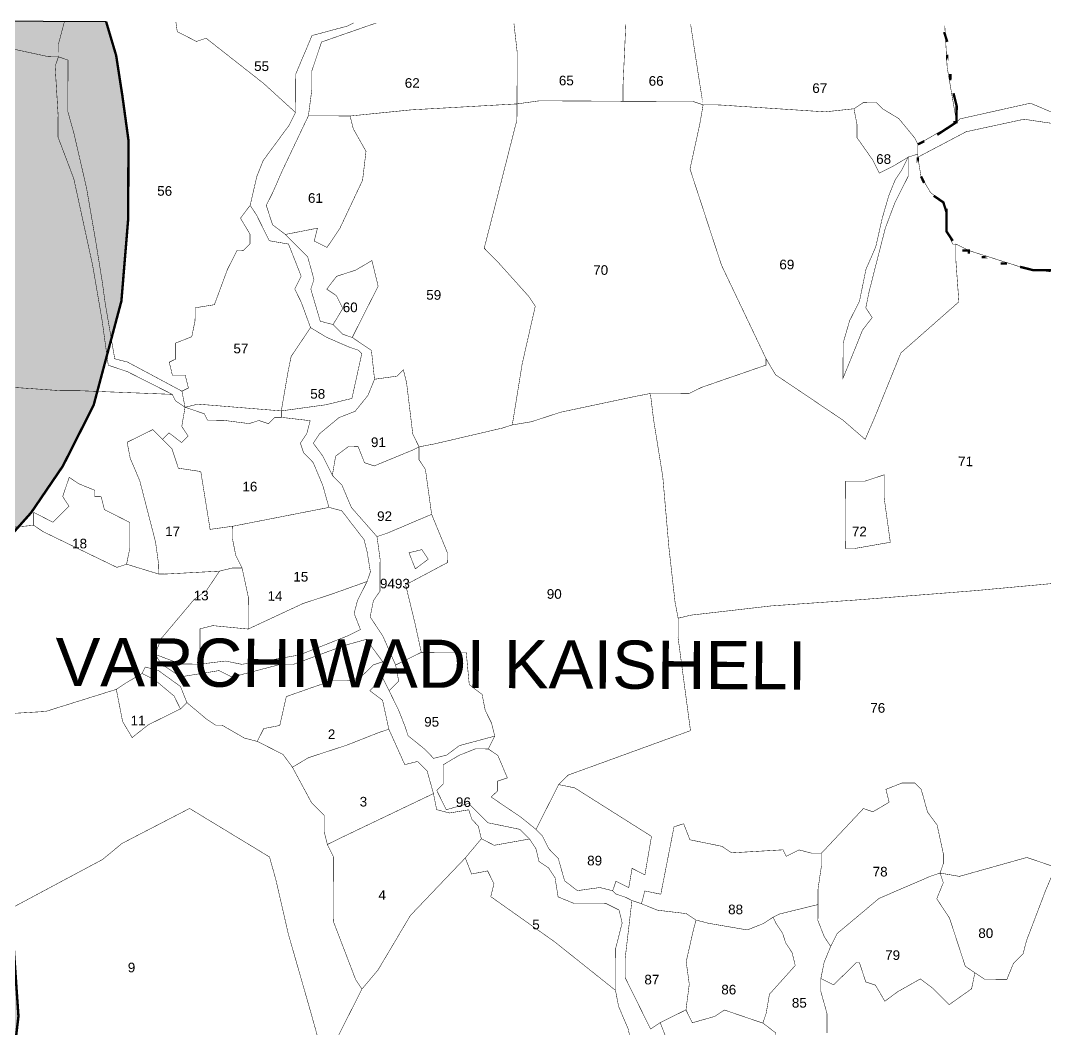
# Model space of a CAD drawing. Header units: metres. Extents: x 318080 to 326887, y 1838772 to 1852662.
# Drawn here: x 319974 to 321262, y 1851388 to 1852656 of the extents above; entities that cross this region are included whole.
import ezdxf

# ---------------------------------------------------------------- set-up
doc = ezdxf.new("R2010")
doc.units = ezdxf.units.M
doc.header["$MEASUREMENT"] = 0
for name, color, linetype in [('500M CRZ LINE', 11, 'Continuous'), ('NDZ-500M FROM CRZ', 2, 'Continuous'), ('SURVEY NO.', 7, 'Continuous'), ('SURVEY PLOT BOUNDARY', 35, 'Continuous'), ('VILLAGE BOUNDARY', 212, 'Continuous'), ('VILLAGE NAME', 3, 'Continuous')]:
    doc.layers.add(name, color=color, linetype=linetype)
doc.styles.add('PDF Arial', font='arial.ttf')
doc.styles.get("Standard").update_dxf_attribs({"font": 'arial.ttf'})

# ---------------------------------------------------------------- blocks, each defined once
blk = doc.blocks.new('22')
at = {"layer": 'NDZ-500M FROM CRZ'}
h = blk.add_hatch(dxfattribs=at)
h.set_pattern_fill('CROSS', color=256, scale=1.210221, angle=-0.2758)
h.set_pattern_definition([(359.724175, (307091.112, 1837970.982), (7.7218084, 7.6478177), [3.842451, -11.527353]), (89.724175, (307093.024, 1837969.051), (-7.6478177, 7.7218084), [3.842451, -11.527353])])
h.paths.add_polyline_path([(320359.7, 1850062.4), (320330.1, 1850159.7), (320280.6, 1850317.6), (320208.5, 1850418.8), (320084, 1850540.4), (320019.3, 1850597.2), (320028, 1850713.6), (320005, 1850883.7), (319985.4, 1850996.8), (319955.5, 1851075.1), (319942.6, 1851161.4), (319956.5, 1851281.3), (319971.2, 1851404.4), (319963.7, 1851513.3), (319935.9, 1851610.3), (319930.3, 1851651.7), (319953, 1851811.9), (319957.4, 1851884.5), (319949.8, 1851995.5), (319987.2, 1852037.5), (320027, 1852096), (320065.7, 1852172.5), (320100.6, 1852303.4), (320109.1, 1852406.2), (320109.5, 1852505.4), (320101.8, 1852561.6), (320094, 1852612.1), (320081.4, 1852654.5), (319764.8, 1852656), (319767.4, 1852647.9), (319771.4, 1852639.9), (319779.4, 1852627.7), (319779.4, 1852623.7), (319783.4, 1852619.6), (319787.4, 1852611.5), (319791.4, 1852599.4), (319795.4, 1852587.3), (319799.4, 1852575.2), (319799.3, 1852559), (319803.3, 1852550.9), (319803.2, 1852534.8), (319807.2, 1852522.7), (319806.9, 1852470.2), (319810.9, 1852458.1), (319810.6, 1852401.6), (319806.5, 1852389.6), (319806.3, 1852341.1), (319802.2, 1852329.1), (319798.1, 1852321), (319798.1, 1852308.9), (319794, 1852296.8), (319789.9, 1852284.7), (319783.8, 1852266.6), (319773.6, 1852256.6), (319769.5, 1852244.5), (319761.4, 1852232.4), (319753.3, 1852224.4), (319749.2, 1852220.4), (319741.1, 1852212.3), (319733, 1852204.3), (319720.9, 1852196.3), (319712.8, 1852188.3), (319700.6, 1852180.3), (319688.5, 1852176.3), (319680.4, 1852168.3), (319672.3, 1852168.3), (319660.2, 1852160.3), (319652.1, 1852160.3), (319652.1, 1852156.3), (319648.1, 1852152.3), (319652, 1852136.1), (319651.9, 1852107.9), (319647.8, 1852091.8), (319647.7, 1852079.7), (319643.6, 1852067.6), (319639.5, 1852055.5), (319635.4, 1852043.4), (319635.4, 1852039.4), (319631.3, 1852027.3), (319623.2, 1852019.3), (319623.2, 1852015.2), (319627.2, 1852011.2), (319631.2, 1851999.1), (319635.2, 1851991), (319639.2, 1851986.9), (319639.2, 1851982.9), (319643.2, 1851974.8), (319647.2, 1851962.7), (319651.1, 1851950.5), (319651.1, 1851942.5), (319655.1, 1851930.4), (319655, 1851918.2), (319659, 1851914.2), (319658.7, 1851849.6), (319654.6, 1851837.6), (319654.6, 1851833.5), (319650.4, 1851801.3), (319650.4, 1851789.2), (319642, 1851728.7), (319637.9, 1851716.6), (319637.8, 1851704.5), (319625.5, 1851656.2), (319617.3, 1851619.9), (319621.3, 1851615.8), (319621.2, 1851599.7), (319625.2, 1851587.6), (319625.2, 1851583.5), (319633.1, 1851563.3), (319637.1, 1851547.2), (319637, 1851539.1), (319645.1, 1851527), (319649.1, 1851518.9), (319657.1, 1851506.7), (319661, 1851494.6), (319661, 1851486.5), (319665, 1851474.4), (319668.9, 1851462.3), (319668.9, 1851450.2), (319672.9, 1851442.1), (319672.6, 1851385.6), (319668.5, 1851373.5), (319668.5, 1851361.4), (319664.4, 1851353.4), (319664.4, 1851345.3), (319660.3, 1851337.3), (319656.2, 1851325.2), (319656.2, 1851321.1), (319652.1, 1851317.1), (319652, 1851284.9), (319647.8, 1851268.7), (319647.8, 1851260.7), (319643.7, 1851240.5), (319639.6, 1851236.5), (319639.6, 1851224.4), (319635.5, 1851220.4), (319635.5, 1851212.3), (319631.4, 1851204.3), (319631.3, 1851188.1), (319635.3, 1851180), (319635.3, 1851176), (319639.3, 1851163.9), (319643.2, 1851147.7), (319643.2, 1851135.6), (319651.1, 1851103.3), (319651.1, 1851099.3), (319655, 1851071), (319654.9, 1851058.9), (319658.9, 1851050.8), (319662.9, 1851038.7), (319666.9, 1851030.6), (319666.8, 1851022.5), (319670.8, 1851018.5), (319670.8, 1851006.4), (319674.8, 1850994.3), (319674.7, 1850982.2), (319682.7, 1850970), (319686.7, 1850961.9), (319690.7, 1850953.8), (319694.7, 1850941.7), (319694.6, 1850929.6), (319698.6, 1850913.5), (319698.4, 1850881.2), (319702.4, 1850873.1), (319706.4, 1850861), (319710.4, 1850848.9), (319710.3, 1850832.7), (319714.3, 1850820.6), (319714, 1850772.2), (319710, 1850768.2), (319714, 1850760.1), (319718, 1850748), (319721.9, 1850735.8), (319725.9, 1850723.7), (319729.9, 1850711.6), (319729.6, 1850659.1), (319725.5, 1850647.1), (319721.3, 1850606.7), (319717.2, 1850594.6), (319713.1, 1850582.6), (319704.9, 1850558.4), (319688.7, 1850534.3), (319684.6, 1850522.2), (319672.5, 1850514.2), (319668.4, 1850506.1), (319664.3, 1850502.1), (319660.2, 1850490), (319656.1, 1850477.9), (319648, 1850465.9), (319652, 1850461.8), (319656, 1850453.7), (319660, 1850445.6), (319668, 1850433.5), (319668, 1850429.5), (319672, 1850425.4), (319688, 1850401.1), (319692.1, 1850397.1), (319700.1, 1850384.9), (319704.1, 1850376.9), (319708.1, 1850368.8), (319736.3, 1850368.6), (319748.4, 1850364.5), (319760.5, 1850364.5), (319772.6, 1850360.4), (319784.7, 1850360.3), (319796.7, 1850356.2), (319812.9, 1850352.1), (319825, 1850352.1), (319837, 1850343.9), (319861.2, 1850335.8), (319869.2, 1850327.6), (319881.3, 1850319.5), (319889.3, 1850311.4), (319901.4, 1850303.3), (319909.4, 1850295.2), (319909.4, 1850291.1), (319913.4, 1850291.1), (319917.4, 1850287.1), (319929.5, 1850274.9), (319937.5, 1850266.8), (319945.5, 1850254.7), (319949.5, 1850250.6), (319961.6, 1850242.5), (319969.6, 1850234.4), (319984.1, 1850224.6), (319993.7, 1850210), (320001.7, 1850201.9), (320009.7, 1850189.8), (320013.7, 1850185.7), (320017.7, 1850177.7), (320025.7, 1850165.5), (320029.7, 1850153.4), (320033.7, 1850141.3), (320037.7, 1850129.1), (320041.6, 1850113), (320045.6, 1850100.9), (320045.3, 1850028.2), (320041.2, 1850016.2), (320045.2, 1850012.1), (320061.2, 1849995.9), (320069.2, 1849983.8), (320077.3, 1849975.6), (320088, 1849959.5), (320093.3, 1849943.3), (320101.3, 1849935.2), (320105.2, 1849919), (320109.2, 1849906.9), (320113.2, 1849894.8), (320113.1, 1849882.7), (320117.1, 1849870.6), (320117, 1849838.3), (320112.9, 1849826.2), (320112.8, 1849806), (320120.8, 1849802), (320132.9, 1849797.9), (320136.9, 1849793.8), (320145, 1849789.7), (320157, 1849781.6), (320165, 1849773.5), (320177.1, 1849765.4), (320185.1, 1849757.3), (320197.2, 1849749.1), (320197.2, 1849745.1), (320201.2, 1849741), (320209.2, 1849732.9), (320217.2, 1849720.8), (320225.3, 1849712.7), (320229.3, 1849704.6), (320233.2, 1849692.5), (320241.2, 1849680.3), (320245.2, 1849668.2), (320249.2, 1849656.1), (320249.1, 1849644), (320253.1, 1849639.9), (320253, 1849619.8), (320257, 1849607.6), (320256.8, 1849551.2), (320252.7, 1849543.1), (320252.6, 1849531), (320248.5, 1849518.9), (320248.5, 1849514.9), (320252.5, 1849510.8), (320256.5, 1849498.7), (320260.5, 1849486.6), (320264.5, 1849474.5), (320268.4, 1849462.3), (320272.4, 1849454.3), (320272.4, 1849446.2), (320276.4, 1849434.1), (320276, 1849369.5), (320272, 1849357.4), (320267.8, 1849341.3), (320267.8, 1849337.3), (320263.8, 1849333.3), (320259.7, 1849325.2), (320259.7, 1849317.2), (320255.6, 1849313.1), (320255.6, 1849305.1), (320251.5, 1849293), (320247.4, 1849284.9), (320243.3, 1849272.8), (320235.2, 1849260.8), (320227.1, 1849252.8), (320223, 1849240.7), (320219, 1849240.7), (320214.9, 1849232.6), (320206.8, 1849224.6), (320206.7, 1849204.4), (320210.7, 1849192.3), (320210.6, 1849176.2), (320206.5, 1849168.1), (320206.3, 1849131.8), (320202.3, 1849123.8), (320198.2, 1849111.7), (320198.1, 1849107.7), (320202.2, 1849103.6), (320202, 1849071.3), (320197.9, 1849059.2), (320197.9, 1849047.1), (320193.7, 1849031), (320189.7, 1849023), (320189.6, 1849014.9), (320184.9, 1849000.8), (320189.5, 1848986.7), (320197.5, 1848974.5), (320201.5, 1848962.4), (320201.5, 1848958.4), (320205.4, 1848942.2), (320209.4, 1848934.1), (320221.5, 1848926), (320229.5, 1848917.9), (320257.7, 1848901.6), (320257.6, 1848897.6), (320265.7, 1848889.5), (320273.7, 1848885.4), (320277.8, 1848885.4), (320289.8, 1848881.3), (320293.8, 1848877.2), (320301.9, 1848877.2), (320310, 1848873.1), (320318, 1848865), (320330.1, 1848860.9), (320342.1, 1848852.8), (320350.2, 1848844.7), (320358.2, 1848840.6), (320374.3, 1848836.5), (320386.4, 1848836.4), (320410.6, 1848828.3), (320414.6, 1848828.2), (320430.7, 1848820.1), (320442.8, 1848816), (320446.8, 1848811.9), (320454.9, 1848811.9), (320458.9, 1848807.8), (320466.9, 1848803.8), (320475, 1848799.7), (320487.1, 1848795.6), (320491.1, 1848791.6), (320495.1, 1848791.5), (320503.2, 1848787.5), (320515.2, 1848775.3), (320527.3, 1848771.2), (320535.3, 1848767.1), (320547.4, 1848759), (320559.5, 1848750.9), (320567.5, 1848742.8), (320579.6, 1848734.6), (320583.6, 1848730.6), (320591.6, 1848722.5), (320599.6, 1848710.3), (320607.6, 1848702.2), (320611.6, 1848690.1), (320619.6, 1848678), (320627.6, 1848653.7), (320631.6, 1848653.7), (320631.6, 1848645.6), (320635.6, 1848637.6), (320639.5, 1848621.4), (320639.5, 1848609.3), (320643.5, 1848609.3), (320651.5, 1848597.1), (320663.6, 1848589), (320671.6, 1848580.9), (320679.6, 1848568.8), (320687.6, 1848560.6), (320691.7, 1848556.6), (320691.6, 1848552.6), (320695.6, 1848544.5), (320703.7, 1848536.4), (320707.6, 1848524.2), (320711.6, 1848512.1), (320715.6, 1848496), (320719.5, 1848483.8), (320723.5, 1848471.7), (320723, 1848374.9), (320727, 1848362.8), (320731, 1848350.6), (320730.9, 1848322.4), (320734.8, 1848310.3), (320730.7, 1848298.2), (320730.7, 1848294.2), (320734.7, 1848286.1), (320738.7, 1848269.9), (320738.6, 1848261.9), (320742.6, 1848253.8), (320742.6, 1848237.6), (320746.5, 1848225.5), (320750.5, 1848213.4), (320750.4, 1848197.2), (320754.4, 1848185.1), (320754.4, 1848177.1), (320758.4, 1848169), (320766.4, 1848156.8), (320770.4, 1848148.7), (320774.4, 1848140.6), (320778.3, 1848128.5), (320786.3, 1848116.4), (320790.3, 1848108.3), (320794.4, 1848104.2), (320802.4, 1848096.1), (320814.4, 1848088), (320818.4, 1848079.9), (320826.5, 1848075.8), (320834.5, 1848063.7), (320842.5, 1848055.6), (320850.6, 1848047.5), (320850.6, 1848047.5), (320858.6, 1848035.3), (320862.6, 1848031.3), (320866.6, 1848023.2), (320882.6, 1847998.9), (320886.6, 1847986.8), (320890.6, 1847978.7), (320894.6, 1847978.7), (320902.6, 1847970.6), (320914.7, 1847962.5), (320930.7, 1847946.2), (320942.8, 1847930), (320946.8, 1847930), (320962.8, 1847905.7), (320970.8, 1847897.6), (320978.8, 1847873.4), (320986.8, 1847861.2), (320990.8, 1847849.1), (320990.7, 1847837), (320994.7, 1847820.9), (320994.6, 1847804.7), (320998.6, 1847796.6), (320998.5, 1847772.4), (320994.4, 1847756.3), (320994.3, 1847744.2), (320990.2, 1847732.1), (320986.1, 1847720), (320986.1, 1847716), (320990.1, 1847707.9), (320998.1, 1847691.7), (320998.1, 1847683.7), (321002, 1847675.6), (321002, 1847671.6), (321006, 1847659.4), (321005.9, 1847647.3), (321009.9, 1847635.2), (321009.7, 1847594.9), (321005.6, 1847574.7), (321005.6, 1847570.7), (321009.6, 1847558.6), (321009.5, 1847538.4), (321013.4, 1847526.3), (321013.2, 1847481.9), (321009.1, 1847469.8), (321009.1, 1847461.7), (321005, 1847445.6), (321005, 1847441.6), (321000.9, 1847429.5), (320996.8, 1847425.5), (320996.7, 1847401.3), (320992.6, 1847389.2), (320992.5, 1847377.1), (320988.5, 1847365), (320984.4, 1847361), (320984.4, 1847352.9), (320980.3, 1847348.9), (320976.2, 1847336.8), (320972.1, 1847324.7), (320964, 1847312.7), (320955.9, 1847304.6), (320947.8, 1847292.6), (320931.6, 1847276.5), (320927.5, 1847272.5), (320915.4, 1847264.5), (320907.3, 1847256.5), (320895.1, 1847248.5), (320883, 1847240.4), (320878.9, 1847240.5), (320874.9, 1847236.4), (320850.6, 1847220.4), (320842.5, 1847216.4), (320834.4, 1847208.4), (320834.3, 1847192.3), (320830.3, 1847188.2), (320830.1, 1847151.9), (320821.6, 1847063.2), (320821.6, 1847059.2), (320829.6, 1847051.1), (320833.6, 1847039), (320841.6, 1847026.8), (320845.6, 1847014.7), (320853.5, 1846990.4), (320857.5, 1846982.4), (320857.5, 1846974.3), (320873.5, 1846946), (320885.5, 1846929.8), (320889.5, 1846925.7), (320897.5, 1846913.6), (320913.6, 1846893.3), (320921.6, 1846881.2), (320925.6, 1846869.1), (320929.5, 1846856.9), (320937.5, 1846844.8), (320941.6, 1846840.7), (320953.6, 1846832.6), (320989.8, 1846808.2), (321001.9, 1846804.1), (321009.9, 1846800.1), (321046.1, 1846779.7), (321058.2, 1846775.6), (321094.4, 1846751.3), (321102.4, 1846743.1), (321110.4, 1846731), (321122.5, 1846722.9), (321130.5, 1846714.8), (321134.5, 1846706.7), (321138.5, 1846698.6), (321146.6, 1846690.5), (321154.6, 1846678.3), (321158.6, 1846674.3), (321168.6, 1846664.2), (321174.7, 1846662.1), (321178.7, 1846662.1), (321190.8, 1846658), (321194.8, 1846653.9), (321210.9, 1846645.8), (321214.9, 1846641.7), (321227, 1846633.6), (321235, 1846629.5), (321239, 1846625.5), (321243.1, 1846625.5), (321251.1, 1846617.4), (321263.1, 1846605.2), (321271.2, 1846597.1), (321275.1, 1846589), (321279.2, 1846589), (321287.2, 1846580.9), (321295.2, 1846572.8), (321303.2, 1846560.6), (321335.3, 1846516.1), (321343.3, 1846508), (321351.3, 1846495.8), (321355.4, 1846495.8), (321363.4, 1846487.7), (321375.5, 1846483.6), (321383.5, 1846471.5), (321395.6, 1846463.4), (321403.6, 1846455.3), (321407.6, 1846451.2), (321407.6, 1846447.2), (321415.6, 1846443.1), (321423.7, 1846435), (321423.6, 1846430.9), (321431.7, 1846426.9), (321439.7, 1846418.8), (321447.7, 1846406.6), (321451.7, 1846398.5), (321459.7, 1846390.4), (321467.8, 1846378.3), (321471.8, 1846370.2), (321475.7, 1846362.1), (321479.7, 1846350), (321487.7, 1846337.8), (321491.7, 1846325.7), (321491.6, 1846309.6), (321499.7, 1846301.5), (321507.7, 1846297.4), (321519.8, 1846289.3), (321531.8, 1846281.2), (321539.9, 1846273), (321551.9, 1846264.9), (321560, 1846256.8), (321563.9, 1846248.7), (321572, 1846240.6), (321580, 1846228.5), (321584, 1846220.4), (321588, 1846216.3), (321712.6, 1846122.9), (321716.6, 1846122.9), (321724.7, 1846114.8), (321825.1, 1846029.6), (321829.1, 1846025.5), (321845.2, 1846009.3), (321857.2, 1845997.2), (321861.2, 1845989.1), (321869.2, 1845976.9), (321961.2, 1845819.2), (321969.2, 1845807), (321973.2, 1845794.9), (321977.2, 1845782.8), (321985.6, 1845758.2), (322011.1, 1845740.3), (322027.1, 1845741.1), (322041.6, 1845750.2), (322053.1, 1845765.4), (322114.5, 1845818.4), (322055.4, 1845831.3), (322026.8, 1845862.6), (322014.1, 1845909.7), (322016.2, 1845957.8), (322026.6, 1845992.3), (322008.7, 1846010.4), (322001.9, 1846034.4), (322005.7, 1846073.5), (322013, 1846098.6), (322027.2, 1846119.4), (322047.1, 1846136.4), (322061.3, 1846143.5), (322071.8, 1846157.5), (322077.8, 1846161.5), (322085.9, 1846165.5), (322091.9, 1846157.4), (322095.7, 1846141.7), (322106.8, 1846126.2), (322130.3, 1846117.9), (322120.1, 1846137.1), (322060, 1846218.1), (321907.4, 1846339.5), (321851.1, 1846396.6), (321754.2, 1846481.4), (321607, 1846673.5), (321446.1, 1846833.2), (321363.7, 1846895.6), (321269, 1846992.5), (321204, 1847024.8), (321152.4, 1847073.7), (321172.7, 1847093.8), (321216.4, 1847154.1), (321264.5, 1847242.9), (321291, 1847363.5), (321313.7, 1847461.7), (321308.2, 1847597.5), (321294.8, 1847728.6), (321295.1, 1847801.3), (321286.7, 1847880.2), (321265.6, 1847960.8), (321243.7, 1848013.3), (321212.2, 1848066.3), (321147.5, 1848148.9), (321074.8, 1848245), (321041.3, 1848284.6), (321031.4, 1848323), (321025.4, 1848450.5), (321014.3, 1848538.9), (320982.5, 1848639.9), (320946.5, 1848710.7), (320887.1, 1848801.8), (320851.4, 1848870.8), (320784.7, 1848943), (320695.6, 1849012.2), (320616.5, 1849064.7), (320532.9, 1849102), (320513.3, 1849122.7), (320513.3, 1849151.1), (320553.8, 1849251.2), (320574.6, 1849376.2), (320570.4, 1849496.9), (320559.2, 1849541.6), (320551.7, 1849658.7), (320530.2, 1849750), (320496.1, 1849834.4), (320420, 1849945.8)])
at = {"layer": '500M CRZ LINE', "ltscale": 0.5, "const_width": 3.03, "flags": 128}
blk.add_lwpolyline([(320081.4, 1852654.5), (320094, 1852612.1), (320101.8, 1852561.6), (320109.5, 1852505.4), (320109.1, 1852406.2), (320100.6, 1852303.4), (320065.7, 1852172.5), (320027, 1852096), (319987.2, 1852037.5), (319949.8, 1851995.5), (319957.4, 1851884.5), (319953, 1851811.9), (319930.3, 1851651.7), (319935.9, 1851610.3), (319963.7, 1851513.3), (319971.2, 1851404.4), (319956.5, 1851281.3)], dxfattribs=at)
at = {"layer": 'NDZ-500M FROM CRZ', "flags": 128}
blk.add_lwpolyline([(319949.8, 1851995.5), (319987.2, 1852037.5), (320027, 1852096), (320065.7, 1852172.5), (320100.6, 1852303.4), (320109.1, 1852406.2), (320109.5, 1852505.4), (320101.8, 1852561.6), (320094, 1852612.1), (320081.4, 1852654.5), (319764.8, 1852656)], dxfattribs=at)
at = {"layer": 'SURVEY PLOT BOUNDARY', "lineweight": 18, "const_width": 0.605}
for points in [[(321291.6, 1852523.6), (321235.2, 1852531.9), (321162.5, 1852516.2), (321101.8, 1852484.2), (321101.9, 1852500.3), (321150.5, 1852528.3), (321154.5, 1852532.3), (321243.3, 1852552.1), (321291.7, 1852531.7)], [(321291.7, 1852531.7), (321243.3, 1852552.1), (321154.5, 1852532.3), (321150.5, 1852528.3), (321101.9, 1852500.3), (321097.9, 1852508.4), (321077.9, 1852532.7), (321057.8, 1852544.9), (321049.7, 1852553), (321033.6, 1852553.1), (321021.5, 1852545.1), (320985.1, 1852541.2), (320852.1, 1852549.9), (320831.9, 1852550), (320819.8, 1852554.1), (320731.1, 1852554.5), (320731.2, 1852574.7), (320734.7, 1852651.4), (320731.2, 1852574.7), (320731.1, 1852554.5), (320626.2, 1852555.1), (320597.9, 1852551.2), (320598.2, 1852615.7), (320594.1, 1852652), (320598.2, 1852615.7), (320597.9, 1852551.2), (320464.8, 1852543.7), (320388.1, 1852536), (320335.7, 1852536.3), (320339.9, 1852568.5), (320340, 1852592.7), (320352.2, 1852629), (320420.9, 1852652.9), (320352.2, 1852629), (320340, 1852592.7), (320339.9, 1852568.5), (320335.7, 1852536.3), (320303.1, 1852467.8), (320290.8, 1852439.7), (320282.7, 1852423.6), (320290.6, 1852399.3), (320306.7, 1852387.1), (320334.8, 1852358.8), (320342.7, 1852330.5), (320338.7, 1852318.4), (320350.6, 1852278), (320366.7, 1852273.9), (320378.7, 1852261.7), (320390.8, 1852257.6), (320414.9, 1852241.4), (320418.8, 1852205.1), (320410.6, 1852184.9), (320394.4, 1852164.8), (320374.2, 1852156.9), (320349.9, 1852136.8), (320341.8, 1852124.7), (320353.8, 1852108.5), (320365.8, 1852084.3), (320377.8, 1852072.1), (320389.8, 1852043.8), (320421.9, 1852007.3), (320425.8, 1851979.1), (320425.6, 1851938.7), (320417.4, 1851926.7), (320413.3, 1851906.5), (320429.3, 1851882.2), (320445.3, 1851845.9), (320449.2, 1851825.7), (320437.1, 1851813.6), (320429.1, 1851829.8), (320429.2, 1851850), (320417.1, 1851866.2), (320409.1, 1851878.3), (320380.9, 1851870.4), (320316.2, 1851846.5), (320300.1, 1851846.6), (320239.5, 1851830.7), (320223.4, 1851838.9), (320175, 1851831), (320150.8, 1851847.3), (320142.8, 1851859.4), (320175, 1851847.2), (320199.2, 1851847), (320231.5, 1851850.9), (320251.7, 1851846.8), (320279.9, 1851850.7), (320324.3, 1851858.5), (320385, 1851882.5), (320401.1, 1851890.5), (320393.2, 1851910.7), (320397.3, 1851926.8), (320409.5, 1851950.9), (320413.6, 1851963), (320409.7, 1851987.2), (320405.7, 1852003.4), (320377.6, 1852039.8), (320361.5, 1852044), (320353.6, 1852072.2), (320341.6, 1852100.5), (320329.6, 1852112.7), (320325.6, 1852124.8), (320333.7, 1852136.9), (320337.9, 1852153), (320301.6, 1852157.2), (320301.6, 1852165.3), (320329.9, 1852169.2), (320358.1, 1852173.1), (320390.4, 1852181), (320402.8, 1852237.4), (320398.8, 1852241.5), (320386.7, 1852245.6), (320358.5, 1852257.8), (320338.4, 1852270), (320326.5, 1852302.3), (320318.5, 1852318.5), (320326.6, 1852334.6), (320310.7, 1852375), (320286.5, 1852379.2), (320270.5, 1852411.5), (320262.5, 1852423.7), (320270.8, 1852459.9), (320278.9, 1852480.1), (320311.4, 1852524.3), (320319.5, 1852540.4), (320319.8, 1852588.8), (320340.2, 1852637.1), (320384.6, 1852649), (320392.7, 1852653), (320384.6, 1852649), (320340.2, 1852637.1), (320319.8, 1852588.8), (320319.5, 1852540.4), (320279.4, 1852576.9), (320207.1, 1852633.7), (320194.9, 1852629.7), (320170.8, 1852642), (320169.1, 1852654.1), (320170.8, 1852642), (320194.9, 1852629.7), (320207.1, 1852633.7), (320279.4, 1852576.9), (320319.5, 1852540.4), (320311.4, 1852524.3), (320278.9, 1852480.1), (320270.8, 1852459.9), (320262.5, 1852423.7), (320250.3, 1852407.6), (320262.3, 1852387.4), (320262.3, 1852375.3), (320254.2, 1852367.2), (320246.1, 1852367.3), (320233.9, 1852343.1), (320217.5, 1852298.8), (320193.3, 1852294.9), (320193.2, 1852278.8), (320189.1, 1852258.6), (320168.9, 1852250.6), (320168.8, 1852230.5), (320160.7, 1852226.5), (320164.7, 1852210.3), (320180.8, 1852210.2), (320184.8, 1852194.1), (320176.7, 1852190.1), (320108.3, 1852226.7), (320092.2, 1852230.8), (320080.4, 1852299.5), (320076.5, 1852327.7), (320068.7, 1852376.2), (320056.9, 1852444.8), (320041.1, 1852513.5), (320033.2, 1852541.8), (320033.5, 1852606.3), (320021.4, 1852610.4), (320009.3, 1852610.5), (319856.2, 1852643.5)], [(319932.7, 1852627), (320009.3, 1852610.5), (320021.4, 1852610.4), (320017.3, 1852598.3), (320021, 1852537.8), (320020.9, 1852509.6), (320040.8, 1852457), (320048.7, 1852420.7), (320064.5, 1852348), (320076.3, 1852279.3), (320084.1, 1852222.8), (320108.2, 1852214.6), (320140.4, 1852198.3), (320164.6, 1852186.1), (320047.6, 1852190.7), (320023.4, 1852190.8), (319898.4, 1852199.5)], [(321286.7, 1852338), (321250.4, 1852342.3), (321230.3, 1852346.4), (321165.8, 1852366.9), (321149.7, 1852375), (321145.7, 1852375), (321137.7, 1852391.2), (321137.8, 1852415.4), (321133.8, 1852427.5), (321117.8, 1852439.7), (321105.8, 1852460), (321101.8, 1852484.2), (321162.5, 1852516.2), (321235.2, 1852531.9), (321291.6, 1852523.6)], [(321296.9, 1851950.7), (321171.8, 1851939.2), (321026.6, 1851927.8), (320917.6, 1851920.2), (320816.7, 1851908.6), (320800.5, 1851904.7), (320796.6, 1851924.9), (320788.9, 1851993.5), (320781.2, 1852082.3), (320769.5, 1852155), (320765.6, 1852187.2), (320781.7, 1852187.2), (320814, 1852187), (320830.2, 1852195), (320911, 1852222.9), (320911, 1852230.9), (320923, 1852210.7), (321007.5, 1852153.8), (321035.6, 1852129.5), (321047.8, 1852157.6), (321080.5, 1852238.2), (321153.4, 1852302.4), (321149.6, 1852354.8), (321149.7, 1852375), (321165.8, 1852366.9), (321230.3, 1852346.4), (321250.4, 1852342.3), (321286.7, 1852338)], [(319898.4, 1852199.5), (320023.4, 1852190.8), (320047.6, 1852190.7), (320164.6, 1852186.1), (320168.6, 1852178), (320180.6, 1852169.9), (320176.5, 1852145.7), (320184.5, 1852133.6), (320176.4, 1852125.5), (320160.3, 1852137.7), (320152.2, 1852129.7), (320140.1, 1852141.8), (320124, 1852133.9), (320107.8, 1852125.9), (320111.7, 1852105.7), (320123.7, 1852077.4), (320143.5, 1852000.6), (320147.4, 1851972.4), (320147.3, 1851960.3), (320107.1, 1851972.6), (320111.2, 1851992.7), (320111.3, 1852008.8), (320111.3, 1852025), (320079.2, 1852041.3), (320075.2, 1852057.4), (320067.1, 1852057.5), (320067.2, 1852065.5), (320047, 1852073.7), (320035, 1852081.8), (320026.8, 1852057.7), (320034.8, 1852045.5), (320014.5, 1852025.4), (319990.4, 1852037.7), (319990.3, 1852021.5), (319869.2, 1852010)], [(319869.2, 1852010), (319990.3, 1852021.5), (320002.4, 1852013.4), (320094.9, 1851968.6), (320107.1, 1851972.6), (320147.3, 1851960.3), (320155.4, 1851960.2), (320224, 1851963.9), (320207.7, 1851939.8), (320191.6, 1851927.8), (320151, 1851879.6), (320142.8, 1851859.4), (320150.8, 1851847.3), (320175, 1851831), (320223.4, 1851838.9), (320239.5, 1851830.7), (320300.1, 1851846.6), (320316.2, 1851846.5), (320380.9, 1851870.4), (320409.1, 1851878.3), (320417.1, 1851866.2), (320429.2, 1851850), (320417.1, 1851846), (320400.8, 1851829.9), (320384.7, 1851826), (320364.5, 1851826.1), (320307.9, 1851806.2), (320299.7, 1851769.9), (320279.5, 1851766), (320271.4, 1851749.9), (320255.3, 1851754), (320227.1, 1851770.3), (320219, 1851770.3), (320207, 1851778.4), (320182.9, 1851798.7), (320174.9, 1851818.9), (320146.8, 1851839.2), (320130.6, 1851843.3), (320126.6, 1851835.3), (320106.3, 1851823.3), (320094.2, 1851815.3), (320005.3, 1851787.5), (319940.8, 1851783.7)], [(320987.6, 1851383.3), (320987.7, 1851407.5), (320979.8, 1851435.8), (320979.9, 1851451.9), (320996, 1851443.8), (321024.4, 1851471.9), (321028.4, 1851471.9), (321036.3, 1851447.6), (321048.4, 1851443.5), (321060.4, 1851423.3), (321076.6, 1851435.3), (321104.9, 1851451.3), (321121, 1851439.2), (321141.1, 1851418.9), (321169.4, 1851438.9), (321173.5, 1851459.1), (321185.6, 1851451), (321213.8, 1851450.8), (321222, 1851470.9), (321234.2, 1851483), (321238.3, 1851499.1), (321262.8, 1851563.5)], [(321275, 1851591.7), (321238.8, 1851604), (321154, 1851580.2), (321129.8, 1851584.4), (321133.9, 1851596.4), (321133.9, 1851608.5), (321126, 1851644.9), (321114, 1851661.1), (321106.1, 1851689.4), (321098.1, 1851697.5), (321081.9, 1851697.6), (321061.7, 1851689.6), (321065.7, 1851673.4), (321045.4, 1851661.4), (321033.4, 1851665.5), (320980.6, 1851609.3), (320968.5, 1851609.3), (320952.4, 1851613.5), (320936.3, 1851605.5), (320932.3, 1851613.6), (320867.7, 1851609.8), (320855.6, 1851618), (320815.3, 1851626.2), (320807.4, 1851646.4), (320795.3, 1851642.5), (320778.7, 1851557.8), (320758.6, 1851561.9), (320754.4, 1851545.8), (320742.4, 1851549.9), (320734.3, 1851554), (320722.2, 1851558.1), (320718.2, 1851562.1), (320722.3, 1851574.2), (320738.4, 1851566.1), (320742.6, 1851590.3), (320758.7, 1851582.1), (320767, 1851630.5), (320670.4, 1851691.5), (320650.3, 1851695.6), (320662.4, 1851707.6), (320816, 1851763.4), (320800.4, 1851880.5), (320800.5, 1851904.7), (320816.7, 1851908.6), (320917.6, 1851920.2), (321026.6, 1851927.8), (321171.8, 1851939.2), (321296.9, 1851950.7)], [(320346.2, 1851382.4), (320338.3, 1851410.7), (320310.5, 1851507.6), (320294.7, 1851576.3), (320286.8, 1851604.6), (320186.3, 1851665.6), (320101.3, 1851621.6), (320077, 1851601.5), (319927.4, 1851521.6)], [(319940.8, 1851783.7), (320005.3, 1851787.5), (320094.2, 1851815.3), (320102.1, 1851774.9), (320114.1, 1851754.7), (320134.3, 1851770.7), (320174.8, 1851790.7), (320182.9, 1851798.7), (320207, 1851778.4), (320219, 1851770.3), (320227.1, 1851770.3), (320255.3, 1851754), (320271.4, 1851749.9), (320303.6, 1851733.6), (320315.6, 1851717.4), (320339.6, 1851672.9), (320355.6, 1851656.7), (320355.5, 1851636.5), (320359.5, 1851620.3), (320367.5, 1851604.2), (320367.1, 1851523.5), (320395, 1851450.7), (320403, 1851438.6), (320370.4, 1851374.2)], [(320753.4, 1851319.9), (320737.6, 1851388.6), (320725.6, 1851416.9), (320721.7, 1851437), (320721.9, 1851489.5), (320730.1, 1851521.7), (320726.2, 1851537.9), (320710.1, 1851546), (320669.7, 1851546.2), (320649.6, 1851554.4), (320645.7, 1851578.6), (320637.7, 1851590.8), (320625.6, 1851598.9), (320621.7, 1851615), (320613.7, 1851627.2), (320601.6, 1851639.3), (320581.5, 1851643.5), (320561.3, 1851647.6), (320549.3, 1851659.8), (320541.2, 1851667.9), (320537.2, 1851671.9), (320509, 1851664), (320497, 1851688.3), (320505.1, 1851696.3), (320505.2, 1851720.5), (320525.4, 1851732.5), (320545.6, 1851740.5), (320561.8, 1851740.4), (320573.8, 1851732.3), (320585.8, 1851704), (320573.7, 1851700), (320573.6, 1851687.9), (320565.5, 1851679.9), (320589.6, 1851663.6), (320601.7, 1851655.5), (320621.8, 1851639.3), (320629.8, 1851631.1), (320637.8, 1851615), (320649.8, 1851602.8), (320657.8, 1851574.5), (320673.9, 1851562.3), (320702.1, 1851566.2), (320718.2, 1851562.1), (320722.2, 1851558.1), (320734.3, 1851554), (320742.4, 1851549.9), (320733.9, 1851477.3), (320733.8, 1851453.1), (320765.8, 1851388.4), (320777.9, 1851396.4), (320785.9, 1851376.2)], [(320370.4, 1851374.2), (320403, 1851438.6), (320423.3, 1851462.7), (320463.9, 1851531.1), (320532.9, 1851603.4), (320540.8, 1851583.2), (320561, 1851587.1), (320569, 1851570.9), (320564.9, 1851554.8), (320645.3, 1851497.9), (320721.7, 1851437), (320725.6, 1851416.9), (320737.6, 1851388.6), (320753.4, 1851319.9)], [(320923.1, 1851383.6), (320907, 1851395.8), (320911.1, 1851407.9), (320915.3, 1851432.1), (320947.7, 1851468.2), (320943.7, 1851484.4), (320935.7, 1851496.5), (320931.8, 1851508.7), (320923.7, 1851520.8), (320919.8, 1851528.9), (320927.8, 1851532.9), (320976.3, 1851544.8), (320976.2, 1851524.6), (320984.2, 1851504.4), (320992.2, 1851492.2), (320984, 1851472.1), (320979.9, 1851451.9), (320979.8, 1851435.8), (320987.7, 1851407.5), (320987.6, 1851383.3)]]:
    blk.add_lwpolyline(points, dxfattribs=at)
for points in [[(320021.4, 1852610.4), (320021.5, 1852626.5), (320029, 1852654.8), (320021.5, 1852626.5)], [(320831.9, 1852550), (320828, 1852574.3), (320816.2, 1852651), (320828, 1852574.3)], [(321138.7, 1852597), (321150.5, 1852528.3), (321138.7, 1852597), (321135.7, 1852649.4)], [(320033.5, 1852606.3), (320033.3, 1852578.1), (320033.2, 1852541.8), (320041.1, 1852513.5), (320056.9, 1852444.8), (320068.7, 1852376.2), (320076.5, 1852327.7), (320080.4, 1852299.5), (320092.2, 1852230.8), (320108.3, 1852226.7), (320176.7, 1852190.1), (320180.6, 1852169.9), (320168.6, 1852178), (320164.6, 1852186.1), (320140.4, 1852198.3), (320108.2, 1852214.6), (320084.1, 1852222.8), (320076.3, 1852279.3), (320064.5, 1852348), (320048.7, 1852420.7), (320040.8, 1852457), (320020.9, 1852509.6), (320021, 1852537.8), (320017.3, 1852598.3), (320021.4, 1852610.4)], [(320592, 1852147.7), (320579.8, 1852143.8), (320495, 1852124), (320474.8, 1852120.1), (320466.9, 1852136.2), (320459.1, 1852200.8), (320455.1, 1852217), (320447, 1852209), (320418.8, 1852205.1), (320414.9, 1852241.4), (320390.8, 1852257.6), (320398.9, 1852273.7), (320415.2, 1852305.9), (320423.4, 1852322), (320415.5, 1852354.3), (320395.2, 1852342.3), (320371, 1852334.4), (320358.8, 1852318.3), (320370.9, 1852310.2), (320378.9, 1852294), (320366.7, 1852273.9), (320350.6, 1852278), (320338.7, 1852318.4), (320342.7, 1852330.5), (320334.8, 1852358.8), (320306.7, 1852387.1), (320347.1, 1852395), (320343, 1852378.9), (320359.1, 1852370.8), (320367.2, 1852382.8), (320375.3, 1852394.9), (320403.8, 1852455.3), (320408.1, 1852491.6), (320392.1, 1852519.9), (320388.1, 1852536), (320464.8, 1852543.7), (320597.9, 1852551.2), (320597.8, 1852531), (320577.3, 1852450.4), (320556.7, 1852369.8), (320572.8, 1852353.6), (320612.9, 1852309), (320620.9, 1852296.9), (320604.4, 1852224.3)], [(320731.1, 1852554.5), (320759.3, 1852554.4), (320819.8, 1852554.1), (320831.9, 1852550), (320827.7, 1852525.8), (320815.4, 1852469.4), (320835.2, 1852408.8), (320855.1, 1852348.2), (320911, 1852230.9), (320911, 1852222.9), (320830.2, 1852195), (320814, 1852187), (320781.7, 1852187.2), (320765.6, 1852187.2), (320745.4, 1852183.3), (320652.5, 1852163.6), (320616.2, 1852151.7), (320592, 1852147.7), (320604.4, 1852224.3), (320620.9, 1852296.9), (320612.9, 1852309), (320572.8, 1852353.6), (320556.7, 1852369.8), (320577.3, 1852450.4), (320597.8, 1852531), (320597.9, 1852551.2), (320626.2, 1852555.1), (320719, 1852554.6)], [(321101.9, 1852500.3), (321101.9, 1852488.2), (321089.7, 1852484.2), (321069.5, 1852472.2), (321053.3, 1852464.2), (321045.3, 1852480.4), (321025.3, 1852508.8), (321025.4, 1852524.9), (321021.5, 1852545.1), (321033.6, 1852553.1), (321049.7, 1852553), (321057.8, 1852544.9), (321077.9, 1852532.7), (321097.9, 1852508.4)], [(320985.1, 1852541.2), (321021.5, 1852545.1), (321025.4, 1852524.9), (321025.3, 1852508.8), (321045.3, 1852480.4), (321053.3, 1852464.2), (321069.5, 1852472.2), (321089.7, 1852484.2), (321081.6, 1852468.1), (321073.5, 1852456.1), (321065.3, 1852435.9), (321057.1, 1852407.7), (321048.9, 1852371.5), (321036.6, 1852343.3), (321032.5, 1852323.1), (321028.4, 1852303), (321016.1, 1852278.8), (321007.9, 1852250.6), (321007.8, 1852226.4), (321007.7, 1852206.3), (321024.1, 1852246.5), (321032.2, 1852266.7), (321044.4, 1852282.7), (321036.4, 1852294.9), (321040.5, 1852315), (321048.7, 1852347.3), (321061.1, 1852395.6), (321073.3, 1852427.8), (321089.6, 1852460), (321089.7, 1852484.2), (321101.9, 1852488.2), (321101.9, 1852500.3), (321101.8, 1852484.2), (321105.8, 1852460), (321117.8, 1852439.7), (321133.8, 1852427.5), (321137.8, 1852415.4), (321137.7, 1852391.2), (321145.7, 1852375), (321149.7, 1852375), (321149.6, 1852354.8), (321153.4, 1852302.4), (321080.5, 1852238.2), (321047.8, 1852157.6), (321035.6, 1852129.5), (321007.5, 1852153.8), (320923, 1852210.7), (320911, 1852230.9), (320855.1, 1852348.2), (320835.2, 1852408.8), (320815.4, 1852469.4), (320827.7, 1852525.8), (320831.9, 1852550), (320852.1, 1852549.9)], [(320306.7, 1852387.1), (320290.6, 1852399.3), (320286.7, 1852411.4), (320282.7, 1852423.6), (320290.8, 1852439.7), (320303.1, 1852467.8), (320335.7, 1852536.3), (320388.1, 1852536), (320392.1, 1852519.9), (320408.1, 1852491.6), (320403.8, 1852455.3), (320375.3, 1852394.9), (320367.2, 1852382.8), (320359.1, 1852370.8), (320343, 1852378.9), (320347.1, 1852395)], [(321007.7, 1852206.3), (321007.8, 1852226.4), (321007.9, 1852250.6), (321016.1, 1852278.8), (321028.4, 1852303), (321032.5, 1852323.1), (321036.6, 1852343.3), (321048.9, 1852371.5), (321057.1, 1852407.7), (321065.3, 1852435.9), (321073.5, 1852456.1), (321081.6, 1852468.1), (321089.7, 1852484.2), (321089.6, 1852460), (321073.3, 1852427.8), (321061.1, 1852395.6), (321048.7, 1852347.3), (321040.5, 1852315), (321036.4, 1852294.9), (321044.4, 1852282.7), (321032.2, 1852266.7), (321024.1, 1852246.5)], [(320338.4, 1852270), (320314, 1852233.8), (320309.9, 1852213.6), (320301.6, 1852165.3), (320196.8, 1852173.8), (320180.6, 1852169.9), (320176.7, 1852190.1), (320184.8, 1852194.1), (320180.8, 1852210.2), (320164.7, 1852210.3), (320160.7, 1852226.5), (320168.8, 1852230.5), (320168.9, 1852250.6), (320189.1, 1852258.6), (320193.2, 1852278.8), (320193.3, 1852294.9), (320217.5, 1852298.8), (320233.9, 1852343.1), (320246.1, 1852367.3), (320254.2, 1852367.2), (320262.3, 1852375.3), (320262.3, 1852387.4), (320250.3, 1852407.6), (320262.5, 1852423.7), (320270.5, 1852411.5), (320286.5, 1852379.2), (320310.7, 1852375), (320326.6, 1852334.6), (320318.5, 1852318.5), (320326.5, 1852302.3)], [(320390.8, 1852257.6), (320378.7, 1852261.7), (320366.7, 1852273.9), (320378.9, 1852294), (320370.9, 1852310.2), (320358.8, 1852318.3), (320371, 1852334.4), (320395.2, 1852342.3), (320415.5, 1852354.3), (320423.4, 1852322), (320415.2, 1852305.9), (320398.9, 1852273.7)], [(320301.6, 1852165.3), (320309.9, 1852213.6), (320314, 1852233.8), (320338.4, 1852270), (320358.5, 1852257.8), (320386.7, 1852245.6), (320398.8, 1852241.5), (320402.8, 1852237.4), (320390.4, 1852181), (320358.1, 1852173.1), (320329.9, 1852169.2)], [(320474.8, 1852120.1), (320466.8, 1852116.1), (320418.3, 1852096.1), (320406.2, 1852100.2), (320398.2, 1852120.4), (320386.1, 1852120.5), (320369.9, 1852108.5), (320365.8, 1852084.3), (320353.8, 1852108.5), (320341.8, 1852124.7), (320349.9, 1852136.8), (320374.2, 1852156.9), (320394.4, 1852164.8), (320410.6, 1852184.9), (320418.8, 1852205.1), (320447, 1852209), (320455.1, 1852217), (320459.1, 1852200.8), (320466.9, 1852136.2)], [(320800.5, 1851904.7), (320800.4, 1851880.5), (320816, 1851763.4), (320662.4, 1851707.6), (320650.3, 1851695.6), (320621.8, 1851639.3), (320601.7, 1851655.5), (320589.6, 1851663.6), (320565.5, 1851679.9), (320573.6, 1851687.9), (320573.7, 1851700), (320585.8, 1851704), (320573.8, 1851732.3), (320561.8, 1851740.4), (320569.9, 1851756.5), (320566, 1851772.7), (320558, 1851788.8), (320554, 1851809), (320537.9, 1851821.2), (320534.1, 1851861.6), (320477.6, 1851861.8), (320469.7, 1851898.2), (320465.8, 1851914.3), (320457.9, 1851946.7), (320510.4, 1851974.6), (320510.5, 1851986.8), (320490.6, 1852035.3), (320482.8, 1852091.8), (320474.8, 1852103.9), (320474.8, 1852120.1), (320495, 1852124), (320579.8, 1852143.8), (320592, 1852147.7), (320616.2, 1852151.7), (320652.5, 1852163.6), (320745.4, 1852183.3), (320765.6, 1852187.2), (320769.5, 1852155), (320781.2, 1852082.3), (320788.9, 1851993.5), (320796.6, 1851924.9)], [(320301.6, 1852157.2), (320337.9, 1852153), (320333.7, 1852136.9), (320325.6, 1852124.8), (320329.6, 1852112.7), (320341.6, 1852100.5), (320353.6, 1852072.2), (320361.5, 1852044), (320240.4, 1852020.3), (320212.1, 1852016.4), (320200.4, 1852089.1), (320172.2, 1852093.3), (320164.2, 1852117.5), (320152.2, 1852129.7), (320160.3, 1852137.7), (320176.4, 1852125.5), (320184.5, 1852133.6), (320176.5, 1852145.7), (320180.6, 1852169.9), (320204.8, 1852161.7), (320208.8, 1852153.6), (320228.9, 1852153.5), (320261.2, 1852149.3), (320273.3, 1852153.3), (320285.4, 1852149.2), (320293.5, 1852157.2)], [(320301.6, 1852165.3), (320301.6, 1852157.2), (320293.5, 1852157.2), (320285.4, 1852149.2), (320273.3, 1852153.3), (320261.2, 1852149.3), (320228.9, 1852153.5), (320208.8, 1852153.6), (320204.8, 1852161.7), (320180.6, 1852169.9), (320196.8, 1852173.8)], [(320152.2, 1852129.7), (320164.2, 1852117.5), (320172.2, 1852093.3), (320200.4, 1852089.1), (320212.1, 1852016.4), (320240.4, 1852020.3), (320240.3, 1852004.2), (320244.3, 1851984), (320252.3, 1851967.8), (320240.2, 1851967.9), (320224, 1851963.9), (320155.4, 1851960.2), (320147.3, 1851960.3), (320147.4, 1851972.4), (320143.5, 1852000.6), (320123.7, 1852077.4), (320111.7, 1852105.7), (320107.8, 1852125.9), (320124, 1852133.9), (320140.1, 1852141.8)], [(320474.8, 1852120.1), (320474.8, 1852103.9), (320482.8, 1852091.8), (320490.6, 1852035.3), (320434, 1852011.3), (320421.9, 1852007.3), (320389.8, 1852043.8), (320377.8, 1852072.1), (320365.8, 1852084.3), (320369.9, 1852108.5), (320386.1, 1852120.5), (320398.2, 1852120.4), (320406.2, 1852100.2), (320418.3, 1852096.1), (320466.8, 1852116.1)], [(320107.1, 1851972.6), (320094.9, 1851968.6), (320002.4, 1852013.4), (319990.3, 1852021.5), (319990.4, 1852037.7), (320014.5, 1852025.4), (320034.8, 1852045.5), (320026.8, 1852057.7), (320035, 1852081.8), (320047, 1852073.7), (320067.2, 1852065.5), (320067.1, 1852057.5), (320075.2, 1852057.4), (320079.2, 1852041.3), (320111.3, 1852025), (320111.3, 1852008.8), (320111.2, 1851992.7)], [(321011.1, 1852077.1), (321035.3, 1852077), (321047.5, 1852081), (321059.6, 1852085), (321059.5, 1852064.8), (321059.4, 1852056.7), (321067.2, 1852000.2), (321022.8, 1851992.4), (321010.7, 1851992.4), (321010.8, 1852008.5), (321011, 1852057)], [(321011.1, 1852077.1), (321011, 1852057), (321010.8, 1852008.5), (321010.7, 1851992.4), (321022.8, 1851992.4), (321067.2, 1852000.2), (321059.4, 1852056.7), (321059.5, 1852064.8), (321059.6, 1852085), (321047.5, 1852081), (321035.3, 1852077)], [(320409.5, 1851950.9), (320365, 1851935), (320328.7, 1851923.1), (320260, 1851891.1), (320260.1, 1851931.5), (320252.3, 1851967.8), (320244.3, 1851984), (320240.3, 1852004.2), (320240.4, 1852020.3), (320361.5, 1852044), (320377.6, 1852039.8), (320405.7, 1852003.4), (320409.7, 1851987.2), (320413.6, 1851963)], [(320477.6, 1851861.8), (320445.3, 1851845.9), (320429.3, 1851882.2), (320413.3, 1851906.5), (320417.4, 1851926.7), (320425.6, 1851938.7), (320425.8, 1851979.1), (320421.9, 1852007.3), (320434, 1852011.3), (320490.6, 1852035.3), (320510.5, 1851986.8), (320510.4, 1851974.6), (320457.9, 1851946.7), (320465.8, 1851914.3), (320469.7, 1851898.2)], [(320462.1, 1851987), (320478.3, 1851990.9), (320486.3, 1851978.8), (320470.1, 1851966.8)], [(320462.1, 1851987), (320470.1, 1851966.8), (320486.3, 1851978.8), (320478.3, 1851990.9)], [(320260, 1851891.1), (320215.6, 1851895.4), (320199.4, 1851891.4), (320199.3, 1851859.1), (320199.2, 1851847), (320175, 1851847.2), (320142.8, 1851859.4), (320151, 1851879.6), (320191.6, 1851927.8), (320207.7, 1851939.8), (320224, 1851963.9), (320240.2, 1851967.9), (320252.3, 1851967.8), (320260.1, 1851931.5)], [(320401.1, 1851890.5), (320385, 1851882.5), (320324.3, 1851858.5), (320279.9, 1851850.7), (320251.7, 1851846.8), (320231.5, 1851850.9), (320199.2, 1851847), (320199.3, 1851859.1), (320199.4, 1851891.4), (320215.6, 1851895.4), (320260, 1851891.1), (320328.7, 1851923.1), (320365, 1851935), (320409.5, 1851950.9), (320397.3, 1851926.8), (320393.2, 1851910.7)], [(320569.9, 1851756.5), (320525.5, 1851744.6), (320509.3, 1851732.6), (320493.1, 1851728.6), (320481.1, 1851740.8), (320461, 1851757), (320457, 1851769.1), (320449, 1851789.4), (320437.1, 1851813.6), (320449.2, 1851825.7), (320445.3, 1851845.9), (320477.6, 1851861.8), (320534.1, 1851861.6), (320537.9, 1851821.2), (320554, 1851809), (320558, 1851788.8), (320566, 1851772.7)], [(320182.9, 1851798.7), (320174.8, 1851790.7), (320166.8, 1851806.9), (320142.7, 1851827.1), (320126.6, 1851835.3), (320130.6, 1851843.3), (320146.8, 1851839.2), (320174.9, 1851818.9)], [(320429.1, 1851829.8), (320412.9, 1851813.7), (320428.9, 1851801.6), (320436.8, 1851765.2), (320424.7, 1851761.2), (320384.3, 1851745.3), (320335.8, 1851729.4), (320315.6, 1851717.4), (320303.6, 1851733.6), (320271.4, 1851749.9), (320279.5, 1851766), (320299.7, 1851769.9), (320307.9, 1851806.2), (320364.5, 1851826.1), (320384.7, 1851826), (320400.8, 1851829.9), (320417.1, 1851846), (320429.2, 1851850)], [(320174.8, 1851790.7), (320134.3, 1851770.7), (320114.1, 1851754.7), (320102.1, 1851774.9), (320094.2, 1851815.3), (320106.3, 1851823.3), (320126.6, 1851835.3), (320142.7, 1851827.1), (320166.8, 1851806.9)], [(320437.1, 1851813.6), (320449, 1851789.4), (320457, 1851769.1), (320461, 1851757), (320481.1, 1851740.8), (320493.1, 1851728.6), (320509.3, 1851732.6), (320525.5, 1851744.6), (320569.9, 1851756.5), (320561.8, 1851740.4), (320545.6, 1851740.5), (320525.4, 1851732.5), (320505.2, 1851720.5), (320505.1, 1851696.3), (320497, 1851688.3), (320509, 1851664), (320537.2, 1851671.9), (320541.2, 1851667.9), (320549.3, 1851659.8), (320561.3, 1851647.6), (320581.5, 1851643.5), (320601.6, 1851639.3), (320613.7, 1851627.2), (320569.2, 1851619.3), (320553.1, 1851627.5), (320549.2, 1851643.6), (320541.2, 1851651.7), (320537.2, 1851663.9), (320513, 1851659.9), (320496.9, 1851664.1), (320492.9, 1851684.3), (320485, 1851712.5), (320472.9, 1851724.7), (320456.8, 1851720.7), (320436.8, 1851765.2), (320428.9, 1851801.6), (320412.9, 1851813.7), (320429.1, 1851829.8)], [(320492.9, 1851684.3), (320375.7, 1851628.3), (320359.5, 1851620.3), (320355.5, 1851636.5), (320355.6, 1851656.7), (320339.6, 1851672.9), (320315.6, 1851717.4), (320335.8, 1851729.4), (320384.3, 1851745.3), (320424.7, 1851761.2), (320436.8, 1851765.2), (320456.8, 1851720.7), (320472.9, 1851724.7), (320485, 1851712.5)], [(320718.2, 1851562.1), (320702.1, 1851566.2), (320673.9, 1851562.3), (320657.8, 1851574.5), (320649.8, 1851602.8), (320637.8, 1851615), (320629.8, 1851631.1), (320621.8, 1851639.3), (320650.3, 1851695.6), (320670.4, 1851691.5), (320767, 1851630.5), (320758.7, 1851582.1), (320742.6, 1851590.3), (320738.4, 1851566.1), (320722.3, 1851574.2)], [(321129.8, 1851584.4), (321117.7, 1851580.4), (321053, 1851552.5), (321000.3, 1851508.3), (320992.2, 1851492.2), (320984.2, 1851504.4), (320976.2, 1851524.6), (320976.3, 1851544.8), (320976.4, 1851564.9), (320980.6, 1851593.1), (320980.6, 1851609.3), (321033.4, 1851665.5), (321045.4, 1851661.4), (321065.7, 1851673.4), (321061.7, 1851689.6), (321081.9, 1851697.6), (321098.1, 1851697.5), (321106.1, 1851689.4), (321114, 1851661.1), (321126, 1851644.9), (321133.9, 1851608.5), (321133.9, 1851596.4)], [(320553.1, 1851627.5), (320532.9, 1851603.4), (320463.9, 1851531.1), (320423.3, 1851462.7), (320403, 1851438.6), (320395, 1851450.7), (320367.1, 1851523.5), (320367.5, 1851604.2), (320359.5, 1851620.3), (320375.7, 1851628.3), (320492.9, 1851684.3), (320496.9, 1851664.1), (320513, 1851659.9), (320537.2, 1851663.9), (320541.2, 1851651.7), (320549.2, 1851643.6)], [(320354.2, 1851350.1), (320338, 1851354.2), (320281.6, 1851358.5), (320116.3, 1851371.4), (320100.1, 1851371.5), (320075.9, 1851371.6), (319999.2, 1851347.7), (319954.7, 1851331.8), (319833.5, 1851292), (319712.3, 1851256.3), (319732.6, 1851280.4), (319817.8, 1851389), (319915.2, 1851505.5), (319927.4, 1851521.6), (320077, 1851601.5), (320101.3, 1851621.6), (320186.3, 1851665.6), (320286.8, 1851604.6), (320294.7, 1851576.3), (320310.5, 1851507.6), (320338.3, 1851410.7), (320346.2, 1851382.4)], [(320980.6, 1851609.3), (320980.6, 1851593.1), (320976.4, 1851564.9), (320976.3, 1851544.8), (320927.8, 1851532.9), (320919.8, 1851528.9), (320907.6, 1851520.9), (320887.4, 1851512.9), (320839, 1851521.2), (320822.9, 1851525.3), (320810.9, 1851533.4), (320774.6, 1851537.7), (320754.4, 1851545.8), (320758.6, 1851561.9), (320778.7, 1851557.8), (320795.3, 1851642.5), (320807.4, 1851646.4), (320815.3, 1851626.2), (320855.6, 1851618), (320867.7, 1851609.8), (320932.3, 1851613.6), (320936.3, 1851605.5), (320952.4, 1851613.5), (320968.5, 1851609.3)], [(320613.7, 1851627.2), (320621.7, 1851615), (320625.6, 1851598.9), (320637.7, 1851590.8), (320645.7, 1851578.6), (320649.6, 1851554.4), (320669.7, 1851546.2), (320710.1, 1851546), (320726.2, 1851537.9), (320730.1, 1851521.7), (320721.9, 1851489.5), (320721.7, 1851437), (320645.3, 1851497.9), (320564.9, 1851554.8), (320569, 1851570.9), (320561, 1851587.1), (320540.8, 1851583.2), (320532.9, 1851603.4), (320553.1, 1851627.5), (320569.2, 1851619.3)], [(321173.5, 1851459.1), (321161.5, 1851467.2), (321141.6, 1851527.8), (321125.6, 1851552.1), (321133.8, 1851572.2), (321129.8, 1851584.4), (321154, 1851580.2), (321238.8, 1851604), (321275, 1851591.7), (321262.8, 1851563.5), (321238.3, 1851499.1), (321234.2, 1851483), (321222, 1851470.9), (321213.8, 1851450.8), (321185.6, 1851451)], [(321173.5, 1851459.1), (321169.4, 1851438.9), (321141.1, 1851418.9), (321121, 1851439.2), (321104.9, 1851451.3), (321076.6, 1851435.3), (321060.4, 1851423.3), (321048.4, 1851443.5), (321036.3, 1851447.6), (321028.4, 1851471.9), (321024.4, 1851471.9), (320996, 1851443.8), (320979.9, 1851451.9), (320984, 1851472.1), (320992.2, 1851492.2), (321000.3, 1851508.3), (321053, 1851552.5), (321117.7, 1851580.4), (321129.8, 1851584.4), (321133.8, 1851572.2), (321125.6, 1851552.1), (321141.6, 1851527.8), (321161.5, 1851467.2)], [(320754.4, 1851545.8), (320774.6, 1851537.7), (320810.9, 1851533.4), (320822.9, 1851525.3), (320818.8, 1851509.2), (320810.6, 1851472.9), (320814.5, 1851444.7), (320810.3, 1851412.4), (320794.1, 1851404.4), (320777.9, 1851396.4), (320765.8, 1851388.4), (320733.8, 1851453.1), (320733.9, 1851477.3), (320742.4, 1851549.9)], [(320907, 1851395.8), (320894.9, 1851399.9), (320858.7, 1851412.2), (320846.5, 1851404.2), (320818.3, 1851396.2), (320810.3, 1851412.4), (320814.5, 1851444.7), (320810.6, 1851472.9), (320818.8, 1851509.2), (320822.9, 1851525.3), (320839, 1851521.2), (320887.4, 1851512.9), (320907.6, 1851520.9), (320919.8, 1851528.9), (320923.7, 1851520.8), (320931.8, 1851508.7), (320935.7, 1851496.5), (320943.7, 1851484.4), (320947.7, 1851468.2), (320915.3, 1851432.1), (320911.1, 1851407.9)], [(320907, 1851395.8), (320923.1, 1851383.6), (320926.9, 1851347.3), (320878.4, 1851319.3), (320846.1, 1851311.4), (320809.7, 1851299.5), (320785.9, 1851376.2), (320777.9, 1851396.4), (320794.1, 1851404.4), (320810.3, 1851412.4), (320818.3, 1851396.2), (320846.5, 1851404.2), (320858.7, 1851412.2), (320894.9, 1851399.9)]]:
    blk.add_lwpolyline(points, close=True, dxfattribs=at)
at = {"layer": 'VILLAGE BOUNDARY', "lineweight": 50, "const_width": 3.03}
for points in [[(321134.9, 1852641.4), (321138.8, 1852629.2)], [(321142.6, 1852580.8), (321142.7, 1852588.9)], [(321146.6, 1852564.6), (321150.6, 1852548.5), (321150.5, 1852528.3), (321146.4, 1852528.3)], [(321126.2, 1852512.3), (321138.3, 1852520.3), (321150.5, 1852528.3), (321150.5, 1852540.4)], [(321110, 1852504.3), (321101.9, 1852500.3)], [(321109.8, 1852451.9), (321105.8, 1852460)], [(321121.8, 1852435.7), (321133.8, 1852427.5), (321137.8, 1852415.4), (321137.8, 1852403.3)], [(321145.7, 1852379.1), (321137.7, 1852391.2), (321137.7, 1852395.2), (321137.8, 1852415.4), (321137.8, 1852419.5)], [(321157.7, 1852366.9), (321165.8, 1852366.9), (321165.8, 1852362.8)], [(321214.1, 1852350.5), (321206.1, 1852350.5)], [(321230.3, 1852346.4), (321246.4, 1852342.3), (321250.4, 1852342.3), (321270.6, 1852342.2)], [(321298.8, 1852338), (321286.7, 1852338), (321282.7, 1852342.1), (321254.4, 1852342.2)]]:
    blk.add_lwpolyline(points, dxfattribs=at)
for points in [[(321138.7, 1852605), (321138.8, 1852613.1)], [(321101.8, 1852476.1), (321101.8, 1852484.2)], [(321190, 1852358.7), (321181.9, 1852358.7)]]:
    blk.add_lwpolyline(points, close=True, dxfattribs=at)
at = {"layer": 'SURVEY NO.', "char_height": 12.1, "attachment_point": 7, "rotation": 359.7242, "style": 'PDF Arial'}
for s, insert in [('55', (320267.4, 1852592.4)), ('62', (320456.8, 1852571.3)), ('65', (320650.5, 1852574.4)), ('66', (320763.4, 1852573.9)), ('67', (320969.1, 1852564.8)), ('68', (321049.4, 1852475.7)), ('56', (320145.6, 1852435.6)), ('61', (320335.1, 1852426.7)), ('70', (320693.7, 1852336.2)), ('69', (320927.7, 1852343.1)), ('59', (320483.8, 1852304.9)), ('60', (320378.8, 1852289.3)), ('57', (320241.4, 1852237.5)), ('58', (320338, 1852180.5)), ('91', (320414.3, 1852119.7)), ('71', (321152.4, 1852095.9)), ('16', (320252.7, 1852064)), ('92', (320422, 1852026.8)), ('17', (320155.6, 1852007.9)), ('72', (321018.9, 1852007.8)), ('18', (320038.6, 1851992.4)), ('15', (320316.7, 1851950.7)), ('9493', (320425.6, 1851942.1)), ('13', (320191.5, 1851927.1)), ('14', (320284.3, 1851926.6)), ('90', (320635.3, 1851929)), ('76', (321042, 1851785.8)), ('11', (320112.1, 1851770.1)), ('95', (320481.2, 1851768.3)), ('2', (320360.1, 1851752.8)), ('3', (320400.1, 1851667.9)), ('96', (320521.1, 1851667.3)), ('89', (320686.1, 1851593.9)), ('78', (321045, 1851580)), ('4', (320423.7, 1851550.8)), ('88', (320863.3, 1851532.5)), ('5', (320617.1, 1851513.5)), ('80', (321177.8, 1851502.7)), ('79', (321060.7, 1851475.1)), ('9', (320108.6, 1851459.5)), ('87', (320758, 1851444.3)), ('86', (320854.7, 1851431.7)), ('85', (320943.4, 1851415.1))]:
    blk.add_mtext(s, dxfattribs=dict(at, insert=insert))
at = {"layer": 'VILLAGE NAME', "insert": (320017.6, 1851818.7), "char_height": 60.511, "attachment_point": 7, "rotation": 359.7242}
blk.add_mtext('VARCHIWADI KAISHELI', dxfattribs=at)

msp = doc.modelspace()

# ---------------------------------------------------------------- block references
msp.add_blockref('22', (0, 0))

doc.saveas('drawing.dxf')
